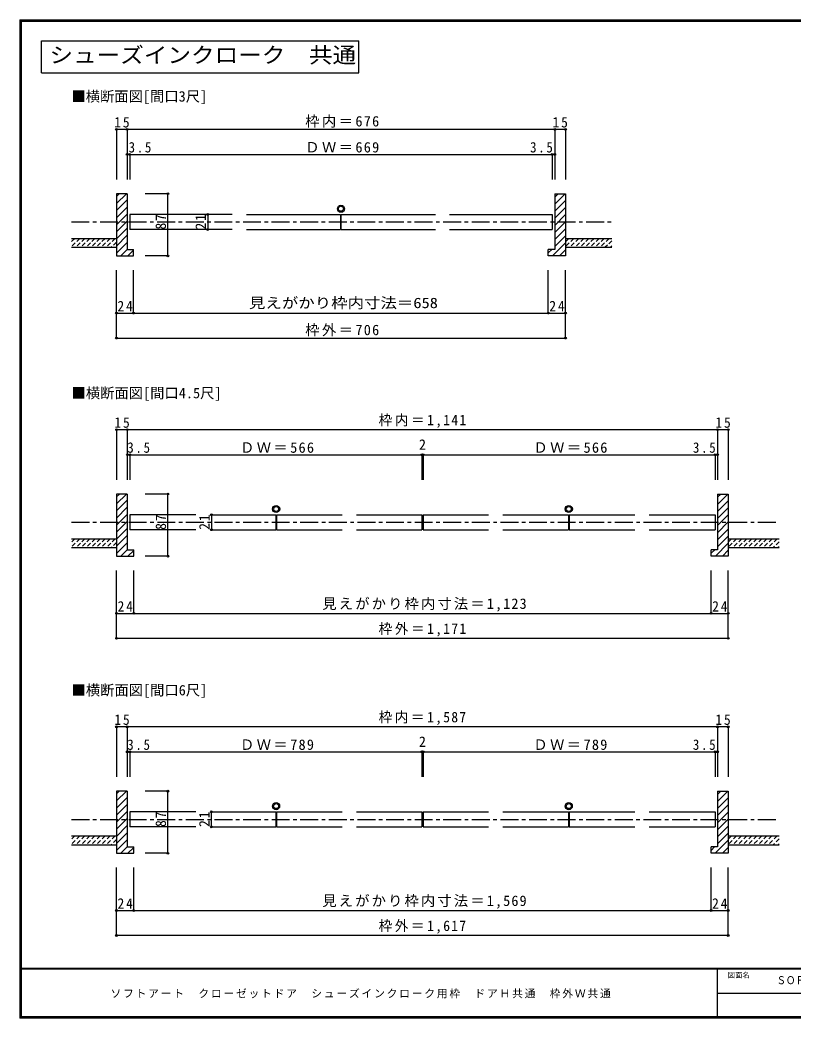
# Model space of a CAD drawing. Units: millimetres, scale not verified. Extents: x -973 to 977, y -718 to 696.
# Drawn here: x -973 to 108, y -701 to 696 of the extents above; entities that cross this region are included whole.
import ezdxf
from ezdxf.enums import TextEntityAlignment as Align

# ---------------------------------------------------------------- set-up
doc = ezdxf.new("R2010")
doc.units = ezdxf.units.MM
doc.header["$LTSCALE"] = 5
doc.header["$PDMODE"] = 32
doc.header["$PDSIZE"] = 2.5
doc.linetypes.add('CHAIN1', pattern=[8, 5, -1, 1, -1])
doc.linetypes.add('DASHED1', pattern=[1.8, 1.2, -0.6])
for name, color, linetype in [('0-1_通り芯', 4, 'CHAIN1'), ('0-3_仕上げ', 2, 'Continuous'), ('0-4_枠', 3, 'Continuous'), ('0-6_扉', 6, 'Continuous'), ('0-A_文字', 7, 'Continuous'), ('0-B_寸法', 7, 'Continuous'), ('0-C_ハッチ', 4, 'Continuous'), ('F-0_補助線', 7, 'Continuous'), ('F-1_枠', 6, 'Continuous'), ('F-A_文字', 7, 'Continuous')]:
    doc.layers.add(name, color=color, linetype=linetype)
doc.styles.add('HGP明朝B', font='')
doc.styles.add('ＭＳ ゴシック', font='')
doc.styles.get('HGP明朝B').set_extended_font_data('HGP明朝B')
doc.styles.get('ＭＳ ゴシック').set_extended_font_data('MS Gothic')

msp = doc.modelspace()

# ---------------------------------------------------------------- linework, layer by layer
at = {"layer": '0-1_通り芯'}
for p, q in [((-901.381, 413.178), (-145.34, 413.178)), ((-901.214, -7.035), (88.434, -7.035)), ((-901.279, -422.808), (88.369, -422.808))]:
    msp.add_line(p, q, dxfattribs=at)
at = {"layer": '0-3_仕上げ'}
for p, q in [((-901.381, 390.178), (-838.381, 390.178)), ((-901.381, 377.678), (-838.381, 377.678)), ((-838.381, 390.178), (-838.381, 377.678)), ((-210.34, 390.178), (-145.34, 390.178)), ((-210.34, 390.178), (-210.34, 377.678)), ((-210.34, 377.678), (-145.34, 377.678)), ((-901.214, -30.035), (-838.214, -30.035)), ((-838.214, -30.035), (-838.214, -42.535)), ((17.434, -30.035), (88.434, -30.035)), ((17.434, -30.035), (17.434, -42.535)), ((-901.214, -42.535), (-838.214, -42.535)), ((17.434, -42.535), (88.434, -42.535)), ((-901.279, -445.808), (-838.279, -445.808)), ((-838.279, -445.808), (-838.279, -458.308)), ((17.369, -445.808), (88.369, -445.808)), ((17.369, -445.808), (17.369, -458.308)), ((-901.279, -458.308), (-838.279, -458.308)), ((17.369, -458.308), (88.369, -458.308))]:
    msp.add_line(p, q, dxfattribs=at)
at = {"layer": '0-4_枠'}
for p, q in [((-823.381, 452.678), (-838.381, 452.678)), ((-823.381, 452.678), (-823.381, 374.678)), ((-225.34, 452.678), (-225.34, 374.678)), ((-225.34, 452.678), (-210.34, 452.678)), ((-823.381, 374.678), (-814.381, 374.678)), ((-814.381, 365.678), (-814.381, 374.678)), ((-234.34, 365.678), (-234.34, 374.678)), ((-225.34, 374.678), (-234.34, 374.678)), ((-838.214, 32.465), (-838.214, -54.535)), ((-823.214, 32.465), (-838.214, 32.465)), ((-823.214, 32.465), (-823.214, -45.535)), ((2.434, 32.465), (2.434, -45.535)), ((2.434, 32.465), (17.434, 32.465)), ((-838.214, -54.535), (-814.214, -54.535)), ((-823.214, -45.535), (-814.214, -45.535)), ((-814.214, -54.535), (-814.214, -45.535)), ((-6.566, -54.535), (-6.566, -45.535)), ((2.434, -45.535), (-6.566, -45.535)), ((-838.279, -383.308), (-838.279, -470.308)), ((-823.279, -383.308), (-838.279, -383.308)), ((-823.279, -383.308), (-823.279, -461.308)), ((2.369, -383.308), (2.369, -461.308)), ((2.369, -383.308), (17.369, -383.308)), ((-838.279, -470.308), (-814.279, -470.308)), ((-823.279, -461.308), (-814.279, -461.308)), ((-814.279, -470.308), (-814.279, -461.308)), ((-6.631, -470.308), (-6.631, -461.308)), ((2.369, -461.308), (-6.631, -461.308))]:
    msp.add_line(p, q, dxfattribs=at)
for points in [[(-838.381, 452.678), (-838.381, 365.678), (-814.381, 365.678)], [(-210.34, 452.678), (-210.34, 365.678), (-234.34, 365.678)], [(17.434, 32.465), (17.434, -54.535), (-6.566, -54.535)], [(17.369, -383.308), (17.369, -470.308), (-6.631, -470.308)]]:
    msp.add_lwpolyline(points, dxfattribs=at)
at = {"layer": '0-6_扉'}
for p, q in [((-676.371, 423.678), (-819.881, 423.678)), ((-819.881, 423.678), (-819.881, 402.678)), ((-656.371, 423.678), (-524.861, 423.678)), ((-524.861, 423.678), (-524.861, 402.678)), ((-523.861, 423.678), (-392.35, 423.678)), ((-523.861, 402.678), (-523.861, 423.678)), ((-372.35, 423.678), (-228.84, 423.678)), ((-228.84, 423.678), (-228.84, 402.678)), ((-676.371, 402.678), (-819.881, 402.678)), ((-656.371, 402.678), (-524.861, 402.678)), ((-523.861, 402.678), (-392.35, 402.678)), ((-372.35, 402.678), (-228.84, 402.678)), ((-727.383, 3.465), (-819.714, 3.465)), ((-819.714, 3.465), (-819.714, -17.535)), ((-707.383, 3.465), (-615.552, 3.465)), ((-615.552, 3.465), (-615.552, -17.535)), ((-614.552, 3.465), (-522.721, 3.465)), ((-614.552, 3.465), (-614.552, -17.535)), ((-502.721, 3.465), (-411.39, 3.465)), ((-411.39, 3.465), (-411.39, -17.535)), ((-409.39, 3.465), (-318.059, 3.465)), ((-409.39, 3.465), (-409.39, -17.535)), ((-298.059, 3.465), (-206.228, 3.465)), ((-206.228, 3.465), (-206.228, -17.535)), ((-205.228, 3.465), (-113.397, 3.465)), ((-205.228, 3.465), (-205.228, -17.535)), ((-93.397, 3.465), (-1.066, 3.465)), ((-1.066, 3.465), (-1.066, -17.535)), ((-727.383, -17.535), (-819.714, -17.535)), ((-707.383, -17.535), (-615.552, -17.535)), ((-614.552, -17.535), (-522.721, -17.535)), ((-502.721, -17.535), (-411.39, -17.535)), ((-409.39, -17.535), (-318.059, -17.535)), ((-298.059, -17.535), (-206.228, -17.535)), ((-205.228, -17.535), (-113.397, -17.535)), ((-93.397, -17.535), (-1.066, -17.535)), ((-727.448, -412.308), (-819.779, -412.308)), ((-819.779, -412.308), (-819.779, -433.308)), ((-707.448, -412.308), (-615.617, -412.308)), ((-615.617, -412.308), (-615.617, -433.308)), ((-614.617, -412.308), (-522.786, -412.308)), ((-614.617, -412.308), (-614.617, -433.308)), ((-502.786, -412.308), (-411.455, -412.308)), ((-411.455, -412.308), (-411.455, -433.308)), ((-409.455, -412.308), (-318.124, -412.308)), ((-409.455, -412.308), (-409.455, -433.308)), ((-298.124, -412.308), (-206.293, -412.308)), ((-206.293, -412.308), (-206.293, -433.308)), ((-205.293, -412.308), (-113.462, -412.308)), ((-205.293, -412.308), (-205.293, -433.308)), ((-93.462, -412.308), (-1.131, -412.308)), ((-1.131, -412.308), (-1.131, -433.308)), ((-727.448, -433.308), (-819.779, -433.308)), ((-707.448, -433.308), (-615.617, -433.308)), ((-614.617, -433.308), (-522.786, -433.308)), ((-502.786, -433.308), (-411.455, -433.308)), ((-409.455, -433.308), (-318.124, -433.308)), ((-298.124, -433.308), (-206.293, -433.308)), ((-205.293, -433.308), (-113.462, -433.308)), ((-93.462, -433.308), (-1.131, -433.308))]:
    msp.add_line(p, q, dxfattribs=at)
at = {"layer": '0-A_文字', "color": 3}
for p, q in [((-943.333, 621.667), (-943.333, 666.667)), ((-943.333, 666.667), (-499.583, 666.667)), ((-499.583, 621.667), (-499.583, 666.667)), ((-943.333, 621.667), (-499.583, 621.667))]:
    msp.add_line(p, q, dxfattribs=at)
at = {"layer": '0-A_文字'}
for centre, radius in [((-524.361, 431.678), 5), ((-524.361, 431.678), 3.5), ((-615.052, 11.465), 5), ((-615.052, 11.465), 3.5), ((-205.728, 11.465), 5), ((-205.728, 11.465), 3.5), ((-615.117, -404.308), 5), ((-615.117, -404.308), 3.5), ((-205.793, -404.308), 5), ((-205.793, -404.308), 3.5)]:
    msp.add_circle(centre, radius, dxfattribs=at)
at = {"layer": '0-B_寸法', "color": 4}
for p, q in [((-838.381, 542.678), (-838.381, 472.678)), ((-823.381, 542.678), (-838.381, 542.678)), ((-225.34, 542.678), (-823.381, 542.678)), ((-823.381, 542.678), (-823.381, 472.678)), ((-210.34, 542.678), (-210.34, 472.678)), ((-823.381, 507.678), (-819.881, 507.678)), ((-819.881, 507.678), (-228.84, 507.678)), ((-819.881, 507.678), (-819.881, 472.678)), ((-228.84, 507.678), (-225.34, 507.678)), ((-228.84, 507.678), (-228.84, 472.678)), ((-766.471, 452.678), (-798.381, 452.678)), ((-766.471, 365.678), (-766.471, 452.678)), ((-710.797, 423.678), (-710.797, 402.678)), ((-766.471, 365.678), (-798.381, 365.678)), ((-838.381, 250.678), (-838.381, 345.678)), ((-814.381, 285.678), (-814.381, 345.678)), ((-234.34, 285.678), (-234.34, 345.678)), ((-838.381, 285.678), (-814.381, 285.678)), ((-814.381, 285.678), (-234.34, 285.678)), ((-234.34, 285.678), (-210.34, 285.678)), ((-838.214, 122.465), (-838.214, 52.465)), ((-823.214, 122.465), (-838.214, 122.465)), ((-823.214, 122.465), (-823.214, 52.465)), ((2.434, 122.465), (-823.214, 122.465)), ((2.434, 122.465), (2.434, 52.465)), ((17.434, 122.465), (2.434, 122.465)), ((17.434, 122.465), (17.434, 52.465)), ((-823.214, 87.465), (-819.714, 87.465)), ((-819.714, 87.465), (-819.714, 52.465)), ((-819.714, 87.465), (-411.39, 87.465)), ((-411.39, 87.465), (-411.39, 52.465)), ((-411.39, 87.465), (-409.39, 87.465)), ((-409.39, 87.465), (-409.39, 52.465)), ((-409.39, 87.465), (-1.066, 87.465)), ((-1.066, 87.465), (-1.066, 52.465)), ((-1.066, 87.465), (2.434, 87.465)), ((-766.305, 32.465), (-798.214, 32.465)), ((-766.305, -54.535), (-766.305, 32.465)), ((-705.63, 3.465), (-705.63, -17.535)), ((-766.305, -54.535), (-798.214, -54.535)), ((-838.214, -169.535), (-838.214, -74.535)), ((-814.214, -134.535), (-814.214, -74.535)), ((-6.566, -134.535), (-6.566, -74.535)), ((17.434, -169.535), (17.434, -74.535)), ((-838.214, -134.535), (-814.214, -134.535)), ((-814.214, -134.535), (-6.566, -134.535)), ((-6.566, -134.535), (17.434, -134.535)), ((17.434, -169.535), (-838.214, -169.535)), ((-838.279, -293.308), (-838.279, -363.308)), ((-823.279, -293.308), (-838.279, -293.308)), ((-823.279, -293.308), (-823.279, -363.308)), ((2.369, -293.308), (-823.279, -293.308)), ((2.369, -293.308), (2.369, -363.308)), ((17.369, -293.308), (2.369, -293.308)), ((17.369, -293.308), (17.369, -363.308)), ((-823.279, -328.308), (-819.779, -328.308)), ((-819.779, -328.308), (-819.779, -363.308)), ((-819.779, -328.308), (-411.455, -328.308)), ((-411.455, -328.308), (-411.455, -363.308)), ((-411.455, -328.308), (-409.455, -328.308)), ((-409.455, -328.308), (-409.455, -363.308)), ((-409.455, -328.308), (-1.131, -328.308)), ((-1.131, -328.308), (-1.131, -363.308)), ((-1.131, -328.308), (2.369, -328.308)), ((-766.369, -383.308), (-798.279, -383.308)), ((-766.369, -470.308), (-766.369, -383.308)), ((-705.695, -412.308), (-705.695, -433.308)), ((-766.369, -470.308), (-798.279, -470.308)), ((-838.279, -585.308), (-838.279, -490.308)), ((-814.279, -550.308), (-814.279, -490.308)), ((-6.631, -550.308), (-6.631, -490.308)), ((17.369, -585.308), (17.369, -490.308)), ((-838.279, -550.308), (-814.279, -550.308)), ((-814.279, -550.308), (-6.631, -550.308)), ((-6.631, -550.308), (17.369, -550.308)), ((17.369, -585.308), (-838.279, -585.308))]:
    msp.add_line(p, q, dxfattribs=at)
for points in [[(-210.34, 542.678), (-225.34, 542.678), (-225.34, 472.678)], [(-838.381, 250.678), (-210.34, 250.678), (-210.34, 345.678)]]:
    msp.add_lwpolyline(points, dxfattribs=at)
at = {"layer": '0-B_寸法'}
for p in [(-838.381, 542.678), (-823.381, 542.678), (-225.34, 542.678), (-210.34, 542.678), (-823.381, 507.678), (-819.881, 507.678), (-228.84, 507.678), (-225.34, 507.678), (-766.471, 452.678), (-710.797, 423.678), (-710.797, 402.678), (-766.471, 365.678), (-838.381, 285.678), (-814.381, 285.678), (-234.34, 285.678), (-210.34, 285.678), (-838.381, 250.678), (-210.34, 250.678), (-838.214, 122.465), (-823.214, 122.465), (2.434, 122.465), (17.434, 122.465), (-823.214, 87.465), (-819.714, 87.465), (-411.39, 87.465), (-409.39, 87.465), (-1.066, 87.465), (2.434, 87.465), (-766.305, 32.465), (-705.63, 3.465), (-705.63, -17.535), (-766.305, -54.535), (-838.214, -134.535), (-814.214, -134.535), (-6.566, -134.535), (17.434, -134.535), (-838.214, -169.535), (17.434, -169.535), (-838.279, -293.308), (-823.279, -293.308), (2.369, -293.308), (17.369, -293.308), (-823.279, -328.308), (-819.779, -328.308), (-411.455, -328.308), (-409.455, -328.308), (-1.131, -328.308), (2.369, -328.308), (-766.369, -383.308), (-705.695, -412.308), (-705.695, -433.308), (-766.369, -470.308), (-838.279, -550.308), (-814.279, -550.308), (-6.631, -550.308), (17.369, -550.308), (-838.279, -585.308), (17.369, -585.308)]:
    msp.add_point(p, dxfattribs=at)
at = {"layer": '0-C_ハッチ'}
for p, q in [((-838.381, 448.77), (-834.473, 452.678)), ((-838.381, 438.87), (-824.573, 452.678)), ((-225.34, 448.042), (-220.704, 452.678)), ((-225.34, 438.142), (-210.804, 452.678)), ((-838.381, 428.971), (-823.381, 443.971)), ((-838.381, 419.071), (-823.381, 434.071)), ((-225.34, 428.243), (-210.34, 443.243)), ((-225.34, 418.343), (-210.34, 433.343)), ((-838.381, 409.172), (-823.381, 424.172)), ((-225.34, 408.444), (-210.34, 423.444)), ((-838.381, 399.272), (-823.381, 414.272)), ((-225.34, 398.544), (-210.34, 413.544)), ((-838.381, 389.373), (-823.381, 404.373)), ((-838.381, 379.473), (-823.381, 394.473)), ((-225.34, 388.645), (-210.34, 403.645)), ((-225.34, 378.745), (-210.34, 393.745)), ((-838.381, 369.574), (-823.381, 384.574)), ((-228.508, 365.678), (-210.34, 383.846)), ((-832.377, 365.678), (-823.377, 374.678)), ((-822.478, 365.678), (-814.381, 373.775)), ((-234.34, 369.745), (-229.408, 374.678)), ((-218.609, 365.678), (-210.34, 373.946)), ((-838.214, 18.657), (-824.407, 32.465)), ((-838.214, 28.557), (-834.306, 32.465)), ((2.434, 27.829), (7.07, 32.465)), ((2.434, 17.929), (16.97, 32.465)), ((-838.214, 8.758), (-823.214, 23.758)), ((2.434, 8.03), (17.434, 23.03)), ((-838.214, -1.142), (-823.214, 13.858)), ((-838.214, -11.041), (-823.214, 3.959)), ((2.434, -1.87), (17.434, 13.13)), ((2.434, -11.769), (17.434, 3.231)), ((-838.214, -20.941), (-823.214, -5.941)), ((2.434, -21.669), (17.434, -6.669)), ((-838.214, -30.84), (-823.214, -15.84)), ((-838.214, -40.74), (-823.214, -25.74)), ((2.434, -31.568), (17.434, -16.568)), ((2.434, -41.468), (17.434, -26.468)), ((-838.214, -50.639), (-823.214, -35.639)), ((-0.734, -54.535), (17.434, -36.367)), ((-832.211, -54.535), (-823.211, -45.535)), ((-822.311, -54.535), (-814.214, -46.438)), ((-6.566, -50.468), (-1.633, -45.535)), ((9.166, -54.535), (17.434, -46.267)), ((-838.279, -397.115), (-824.472, -383.308)), ((-838.279, -387.216), (-834.371, -383.308)), ((2.369, -387.944), (7.006, -383.308)), ((2.369, -397.844), (16.905, -383.308)), ((-838.279, -407.015), (-823.279, -392.015)), ((-838.279, -416.914), (-823.279, -401.914)), ((2.369, -407.743), (17.369, -392.743)), ((2.369, -417.642), (17.369, -402.642)), ((-838.279, -426.814), (-823.279, -411.814)), ((2.369, -427.542), (17.369, -412.542)), ((-838.279, -436.713), (-823.279, -421.713)), ((-838.279, -446.613), (-823.279, -431.613)), ((2.369, -437.441), (17.369, -422.441)), ((2.369, -447.341), (17.369, -432.341)), ((-838.279, -456.512), (-823.279, -441.512)), ((2.369, -457.24), (17.369, -442.24)), ((-838.279, -466.412), (-823.279, -451.412)), ((-0.798, -470.308), (17.369, -452.14)), ((-832.276, -470.308), (-823.276, -461.308)), ((-822.376, -470.308), (-814.279, -462.211)), ((-6.631, -466.24), (-1.698, -461.308)), ((9.101, -470.308), (17.369, -462.039))]:
    msp.add_line(p, q, dxfattribs=at)
at = {"layer": '0-C_ハッチ', "linetype": 'DASHED1'}
for p, q in [((-889.731, 390.178), (-901.381, 378.529)), ((-896.802, 390.178), (-901.381, 385.6)), ((-882.66, 390.178), (-895.16, 377.678)), ((-875.589, 390.178), (-888.089, 377.678)), ((-868.518, 390.178), (-881.018, 377.678)), ((-861.447, 390.178), (-873.947, 377.678)), ((-854.376, 390.178), (-866.876, 377.678)), ((-847.305, 390.178), (-859.805, 377.678)), ((-840.234, 390.178), (-852.734, 377.678)), ((-838.381, 384.96), (-845.663, 377.678)), ((-838.381, 377.889), (-838.592, 377.678)), ((-198.691, 390.178), (-210.34, 378.529)), ((-205.762, 390.178), (-210.34, 385.6)), ((-191.62, 390.178), (-204.12, 377.678)), ((-184.549, 390.178), (-197.049, 377.678)), ((-177.478, 390.178), (-189.978, 377.678)), ((-170.407, 390.178), (-182.907, 377.678)), ((-163.336, 390.178), (-175.836, 377.678)), ((-156.264, 390.178), (-168.764, 377.678)), ((-149.193, 390.178), (-161.693, 377.678)), ((-145.34, 386.96), (-154.622, 377.678)), ((-145.34, 379.889), (-147.551, 377.678)), ((-896.636, -30.035), (-901.214, -34.613)), ((-889.565, -30.035), (-901.214, -41.685)), ((-882.494, -30.035), (-894.994, -42.535)), ((-875.423, -30.035), (-887.923, -42.535)), ((-868.352, -30.035), (-880.852, -42.535)), ((-861.281, -30.035), (-873.781, -42.535)), ((-854.21, -30.035), (-866.71, -42.535)), ((-847.139, -30.035), (-859.639, -42.535)), ((-840.068, -30.035), (-852.568, -42.535)), ((-838.214, -35.253), (-845.496, -42.535)), ((29.084, -30.035), (17.434, -41.685)), ((22.013, -30.035), (17.434, -34.613)), ((36.155, -30.035), (23.655, -42.535)), ((43.226, -30.035), (30.726, -42.535)), ((50.297, -30.035), (37.797, -42.535)), ((57.368, -30.035), (44.868, -42.535)), ((64.439, -30.035), (51.939, -42.535)), ((71.51, -30.035), (59.01, -42.535)), ((78.581, -30.035), (66.081, -42.535)), ((85.652, -30.035), (73.152, -42.535)), ((88.434, -34.324), (80.223, -42.535)), ((88.434, -41.395), (87.294, -42.535)), ((-838.214, -42.324), (-838.425, -42.535)), ((-896.701, -445.808), (-901.279, -450.386)), ((-889.63, -445.808), (-901.279, -457.457)), ((-882.559, -445.808), (-895.059, -458.308)), ((-875.488, -445.808), (-887.988, -458.308)), ((-868.417, -445.808), (-880.917, -458.308)), ((-861.346, -445.808), (-873.846, -458.308)), ((-854.275, -445.808), (-866.775, -458.308)), ((-847.204, -445.808), (-859.704, -458.308)), ((-840.132, -445.808), (-852.632, -458.308)), ((29.019, -445.808), (17.369, -457.457)), ((21.948, -445.808), (17.369, -450.386)), ((36.09, -445.808), (23.59, -458.308)), ((43.161, -445.808), (30.661, -458.308)), ((50.232, -445.808), (37.732, -458.308)), ((57.303, -445.808), (44.803, -458.308)), ((64.374, -445.808), (51.874, -458.308)), ((71.445, -445.808), (58.945, -458.308)), ((78.516, -445.808), (66.016, -458.308)), ((85.587, -445.808), (73.087, -458.308)), ((-838.279, -451.026), (-845.561, -458.308)), ((-838.279, -458.097), (-838.49, -458.308)), ((88.369, -450.097), (80.158, -458.308)), ((88.369, -457.168), (87.229, -458.308))]:
    msp.add_line(p, q, dxfattribs=at)
at = {"layer": 'F-1_枠'}
for p, q in [((-973.347, 695.833), (-973.347, -700.833)), ((-973.347, 695.833), (976.653, 695.833)), ((-973.347, 695), (976.653, 695)), ((-973.347, 694.167), (976.653, 694.167)), ((-972.514, 695.833), (-972.514, -700.833)), ((-971.68, 695.833), (-971.68, -700.833)), ((976.653, -631.667), (-973.347, -631.667)), ((976.653, -632.5), (-973.347, -632.5)), ((1.653, -632.5), (1.653, -699.167)), ((1.653, -665.833), (974.986, -665.834)), ((976.653, -699.167), (-973.347, -699.167)), ((976.653, -700), (-973.347, -700)), ((976.653, -700.833), (-973.347, -700.833))]:
    msp.add_line(p, q, dxfattribs=at)

# ---------------------------------------------------------------- texts
at = {"layer": '0-A_文字', "color": 3, "style": 'ＭＳ ゴシック', "width": 1.1}
msp.add_text('シューズインクローク\u3000共通', height=21.99, dxfattribs=at).set_placement((-932.083, 629.167), align=Align.BOTTOM_LEFT)
at = {"layer": '0-A_文字', "style": 'ＭＳ ゴシック'}
for s, p in [('■横断面図[間口3尺]', (-901.381, 577.256)), ('■横断面図[間口4.5尺]', (-901.214, 162.043)), ('■横断面図[間口6尺]', (-901.279, -253.729))]:
    msp.add_text(s, height=14.66, dxfattribs=at).set_placement(p, align=Align.BOTTOM_LEFT)
at = {"layer": '0-B_寸法', "style": 'ＭＳ ゴシック', "width": 1.15}
msp.add_text('見えがかり枠内寸法＝658', height=14.66, dxfattribs=at).set_placement((-653.111, 288.178), align=Align.BOTTOM_LEFT)
at = {"layer": '0-B_寸法', "style": 'ＭＳ ゴシック'}
for p in [(-415.39, 89.965), (-415.455, -325.808)]:
    msp.add_text('2', height=14.66, dxfattribs=at).set_placement(p, align=Align.BOTTOM_LEFT)
at = {"layer": '0-B_寸法', "char_height": 14.66, "attachment_point": 7, "style": 'ＭＳ ゴシック'}
for s, insert in [('\\T1.27;\\W0.95;15', (-841.506, 545.178)), ('\\T1.17;枠内＝676', (-574.361, 545.178)), ('\\T1.27;\\W0.95;15', (-228.465, 545.178)), ('\\T1.27;\\W0.9;3.5', (-821.381, 510.178)), ('\\T1.17;ＤＷ＝669', (-574.361, 510.178)), ('\\T1.27;\\W0.9;3.5', (-259.84, 510.178)), ('\\T1.27;\\W0.95;24', (-837.006, 288.178)), ('\\T1.27;\\W0.95;24', (-232.965, 288.178)), ('\\T1.17;枠外＝706', (-574.361, 253.178)), ('\\T1.19;\\W0.95;枠内＝1,141', (-471.64, 124.965)), ('\\T1.27;\\W0.95;15', (-841.339, 124.965)), ('\\T1.27;\\W0.95;15', (-0.691, 124.965)), ('\\T1.27;\\W0.9;3.5', (-823.214, 89.965)), ('\\T1.17;ＤＷ＝566', (-665.552, 89.965)), ('\\T1.17;ＤＷ＝566', (-255.228, 89.965)), ('\\T1.27;\\W0.9;3.5', (-32.066, 89.965)), ('\\T1.15;見えがかり枠内寸法＝1,123', (-550.39, -132.035)), ('\\T1.27;\\W0.95;24', (-836.839, -132.035)), ('\\T1.27;\\W0.95;24', (-5.191, -132.035)), ('\\T1.19;\\W0.95;枠外＝1,171', (-471.64, -167.035)), ('\\T1.27;\\W0.95;15', (-841.404, -290.808)), ('\\T1.19;\\W0.95;枠内＝1,587', (-471.705, -290.808)), ('\\T1.27;\\W0.95;15', (-0.756, -290.808)), ('\\T1.27;\\W0.9;3.5', (-823.279, -325.808)), ('\\T1.17;ＤＷ＝789', (-665.617, -325.808)), ('\\T1.17;ＤＷ＝789', (-255.293, -325.808)), ('\\T1.27;\\W0.9;3.5', (-32.131, -325.808)), ('\\T1.15;見えがかり枠内寸法＝1,569', (-550.455, -547.808)), ('\\T1.27;\\W0.95;24', (-836.904, -547.808)), ('\\T1.27;\\W0.95;24', (-5.256, -547.808)), ('\\T1.19;\\W0.95;枠外＝1,617', (-471.705, -582.808))]:
    msp.add_mtext(s, dxfattribs=dict(at, insert=insert))
at = {"layer": '0-B_寸法', "char_height": 14.66, "attachment_point": 7, "rotation": 90, "style": 'ＭＳ ゴシック'}
for s, insert in [('\\T1.27;\\W0.95;87', (-768.971, 402.553)), ('\\T1.27;\\W0.95;21', (-713.297, 402.553)), ('\\T1.27;\\W0.95;87', (-768.805, -17.66)), ('\\T1.27;\\W0.95;21', (-708.13, -17.66)), ('\\T1.27;\\W0.95;87', (-768.869, -433.433)), ('\\T1.27;\\W0.95;21', (-708.195, -433.433))]:
    msp.add_mtext(s, dxfattribs=dict(at, insert=insert))
at = {"layer": 'F-0_補助線', "style": 'HGP明朝B', "width": 0.85}
msp.add_text('ＳＯＦＴＡＲＴ', height=11, dxfattribs=at).set_placement((84.986, -656.798), align=Align.BOTTOM_LEFT)
at = {"layer": 'F-A_文字', "style": 'ＭＳ ゴシック'}
msp.add_text('図面名', height=7.331, dxfattribs=at).set_placement((16.653, -646.667), align=Align.BOTTOM_LEFT)
at = {"layer": 'F-A_文字', "insert": (-846.68, -673.333), "char_height": 11, "attachment_point": 7, "style": 'ＭＳ ゴシック'}
msp.add_mtext('\\T1.17;ソフトアート\u3000クローゼットドア\u3000シューズインクローク用枠\u3000ドアＨ共通\u3000枠外Ｗ共通', dxfattribs=at)

doc.saveas('drawing.dxf')
